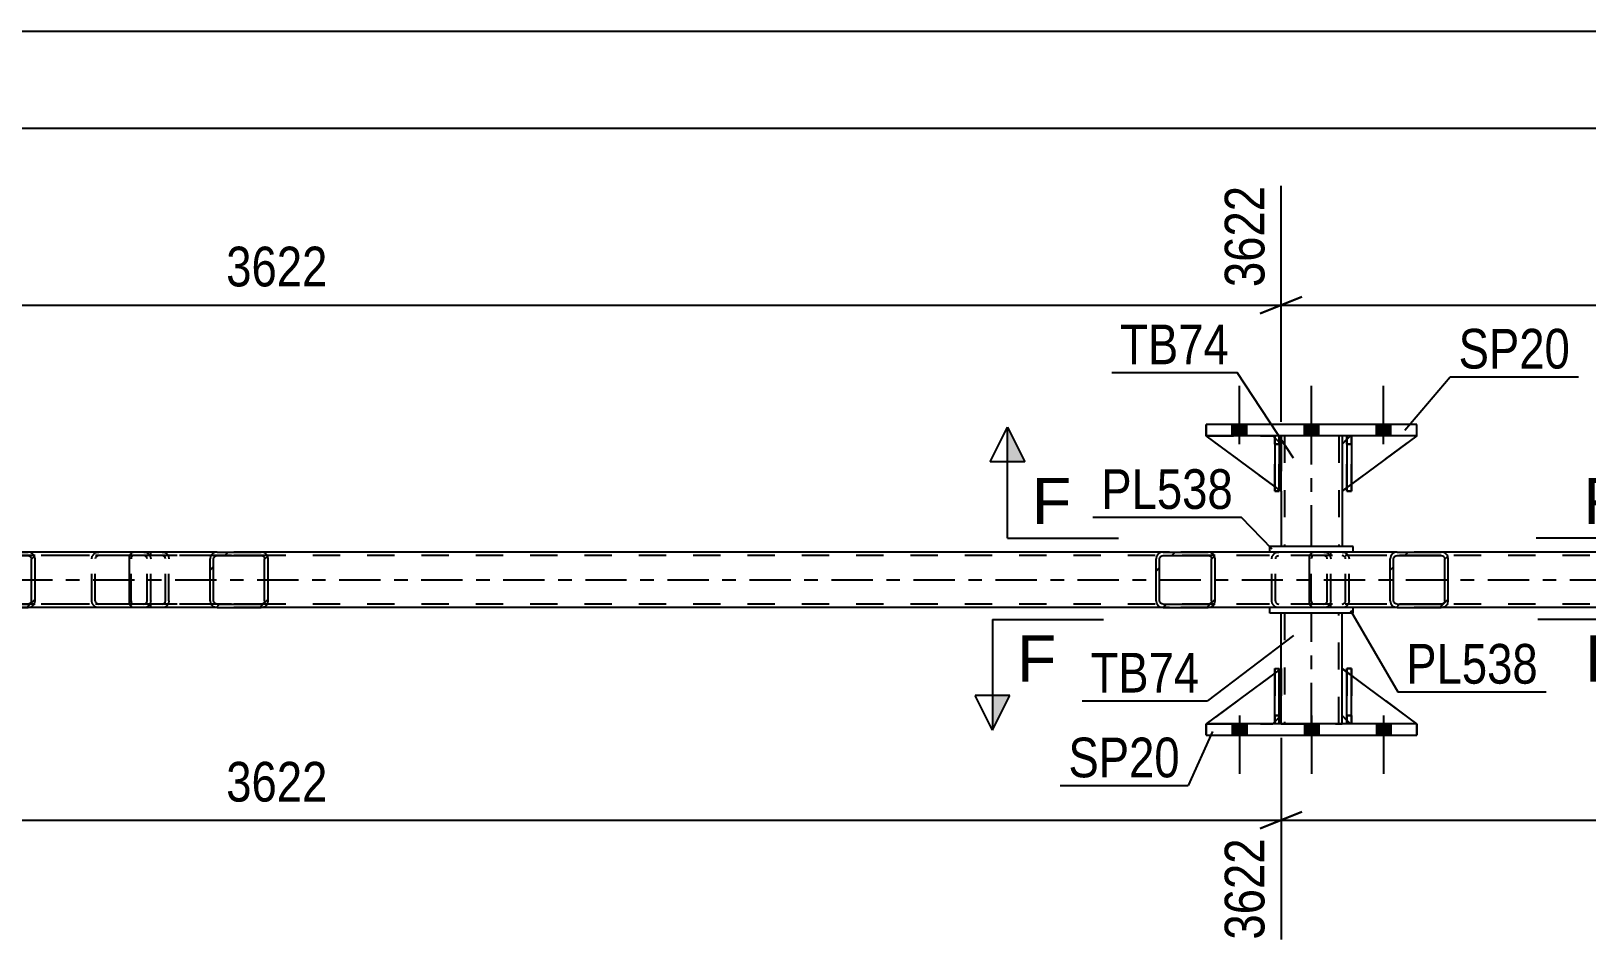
# Model space of a CAD drawing. Header units: millimetres. Extents: x 0 to 841, y 0 to 594.
# Drawn here: x 160.6 to 272.8, y 185.9 to 252.1 of the extents above; entities that cross this region are included whole.
import ezdxf

# ---------------------------------------------------------------- set-up
doc = ezdxf.new("R2010")
doc.units = ezdxf.units.MM
doc.linetypes.add('DXK_LINE_DOT2', pattern=[3.9198, 1.9599, -1.9599])
doc.linetypes.add('DXK_LINE_DOT3', pattern=[5.9187, 2.979, -0.9799, 0.9799, -0.9799])
doc.styles.add('Arial', font='ARIAL.TTF', dxfattribs={"height": 0.2})
doc.styles.add('Arial Narrow', font='ARIALN.TTF', dxfattribs={"height": 0.2})

# ---------------------------------------------------------------- blocks, each defined once
blk = doc.blocks.new('Part-122615341-2546 - 2515')
at = {"color": 7, "linetype": 'DXK_LINE_DOT2'}
for p, q in [((177.2, 214.45), (157.14, 214.45)), ((262.34, 214.45), (242.27, 214.45)), ((774.78, 214.21), (105.89, 214.21)), ((774.78, 210.69), (105.89, 210.69)), ((177.2, 210.45), (157.14, 210.45)), ((262.34, 210.45), (242.27, 210.45))]:
    blk.add_line(p, q, dxfattribs=at)
at = {"color": 2, "linetype": 'Continuous'}
for p, q in [((242.27, 214.45), (177.2, 214.45)), ((327.41, 214.45), (262.34, 214.45)), ((242.27, 210.45), (177.2, 210.45)), ((327.41, 210.45), (262.34, 210.45))]:
    blk.add_line(p, q, dxfattribs=at)
at = {"color": 7, "linetype": 'DXK_LINE_DOT3'}
blk.add_line((105.89, 212.45), (774.78, 212.45), dxfattribs=at)
blk = doc.blocks.new('Part-122615341-2596 - 2515')
at = {"color": 2, "linetype": 'Continuous'}
for p, q in [((250.78, 206.05), (250.78, 210.05)), ((255.18, 206.05), (255.18, 210.05)), ((250.78, 202.05), (250.78, 202.65)), ((255.18, 202.05), (255.18, 202.65))]:
    blk.add_line(p, q, dxfattribs=at)
at = {"color": 7, "linetype": 'DXK_LINE_DOT2'}
for p, q in [((255.18, 210.05), (250.78, 210.05)), ((251.02, 210.05), (251.02, 202.05)), ((254.94, 202.05), (254.94, 210.05)), ((250.78, 202.65), (250.78, 206.05)), ((255.18, 202.65), (255.18, 206.05)), ((250.78, 202.05), (255.18, 202.05))]:
    blk.add_line(p, q, dxfattribs=at)
at = {"color": 7, "linetype": 'DXK_LINE_DOT3'}
blk.add_line((252.98, 202.05), (252.98, 210.05), dxfattribs=at)
blk = doc.blocks.new('Bolt-122615341-2635 - 2515')
at = {"linetype": 'Continuous'}
for points in [[(248.3, 202.05), (247.26, 202.05), (247.26, 201.25), (248.3, 201.25)], [(248.3, 202.05), (247.26, 202.05), (247.26, 201.25), (248.3, 201.25)], [(248.3, 202.05), (247.26, 202.05), (247.26, 201.25), (248.3, 201.25)], [(253.5, 202.05), (252.46, 202.05), (252.46, 201.25), (253.5, 201.25)], [(253.5, 202.05), (252.46, 202.05), (252.46, 201.25), (253.5, 201.25)], [(258.7, 202.05), (257.66, 202.05), (257.66, 201.25), (258.7, 201.25)], [(258.7, 202.05), (257.66, 202.05), (257.66, 201.25), (258.7, 201.25)], [(258.7, 202.05), (257.66, 202.05), (257.66, 201.25), (258.7, 201.25)]]:
    blk.add_hatch(color=1, dxfattribs=at).paths.add_polyline_path(points)
at = {"color": 1, "linetype": 'Continuous'}
for p, q in [((247.26, 202.05), (247.26, 201.25)), ((247.26, 202.05), (247.26, 201.25)), ((247.26, 202.05), (247.26, 201.25)), ((247.78, 202.65), (247.78, 198.45)), ((247.78, 202.65), (247.78, 198.45)), ((247.78, 202.65), (247.78, 198.45)), ((248.3, 202.05), (248.3, 201.25)), ((248.3, 202.05), (248.3, 201.25)), ((248.3, 202.05), (248.3, 201.25)), ((252.46, 202.05), (252.46, 201.25)), ((252.46, 202.05), (252.46, 201.25)), ((252.98, 202.65), (252.98, 198.45)), ((252.98, 202.65), (252.98, 198.45)), ((253.5, 202.05), (253.5, 201.25)), ((253.5, 202.05), (253.5, 201.25)), ((257.66, 202.05), (257.66, 201.25)), ((257.66, 202.05), (257.66, 201.25)), ((257.66, 202.05), (257.66, 201.25)), ((258.18, 202.65), (258.18, 198.45)), ((258.18, 202.65), (258.18, 198.45)), ((258.18, 202.65), (258.18, 198.45)), ((258.7, 202.05), (258.7, 201.25)), ((258.7, 202.05), (258.7, 201.25)), ((258.7, 202.05), (258.7, 201.25))]:
    blk.add_line(p, q, dxfattribs=at)
blk = doc.blocks.new('Part-122615341-2580 - 2515')
at = {"linetype": 'Continuous'}
h = blk.add_hatch(dxfattribs=at)
h.set_pattern_fill('', scale=0.7, style=0, pattern_type=0)
h.set_pattern_definition([(45, (160.8477, 214.1553), (-1.57154, 1.57154), [])])
h.paths.add_polyline_path([(160.89, 213.97), (160.85, 214.16), (160.74, 214.31), (160.57, 214.42), (160.38, 214.45), (157.14, 214.45), (156.95, 214.42), (156.78, 214.31), (156.67, 214.16), (156.63, 213.97), (156.63, 210.93), (156.67, 210.75), (156.78, 210.59), (156.95, 210.49), (157.14, 210.45), (160.38, 210.45), (160.57, 210.49), (160.74, 210.59), (160.85, 210.75), (160.89, 210.93)])
h.paths.add_polyline_path([(160.61, 210.84), (160.56, 210.76), (160.47, 210.71), (160.38, 210.69), (157.14, 210.69), (157.04, 210.71), (156.96, 210.76), (156.9, 210.84), (156.89, 210.93), (156.89, 213.97), (156.9, 214.06), (156.96, 214.14), (157.04, 214.19), (157.14, 214.21), (160.38, 214.21), (160.47, 214.19), (160.56, 214.14), (160.61, 214.06), (160.63, 213.97), (160.63, 210.93)])
at = {"color": 2, "linetype": 'Continuous'}
for p, q in [((157.14, 214.45), (156.95, 214.42)), ((157.14, 214.45), (160.38, 214.45)), ((167.96, 214.45), (160.38, 214.45)), ((160.57, 214.42), (160.38, 214.45)), ((156.67, 214.16), (156.63, 213.97)), ((156.63, 210.93), (156.63, 213.97)), ((156.89, 213.97), (156.9, 214.06)), ((156.89, 210.93), (156.89, 213.97)), ((156.9, 214.06), (156.96, 214.14)), ((156.96, 214.14), (157.04, 214.19)), ((157.04, 214.19), (157.14, 214.21)), ((157.14, 214.21), (160.38, 214.21)), ((160.38, 214.21), (160.47, 214.19)), ((160.47, 214.19), (160.56, 214.14)), ((160.56, 214.14), (160.61, 214.06)), ((160.61, 214.06), (160.63, 213.97)), ((160.63, 210.93), (160.63, 213.97)), ((160.89, 213.97), (160.85, 214.16)), ((160.89, 210.93), (160.89, 213.97)), ((156.63, 210.93), (156.67, 210.75)), ((156.9, 210.84), (156.89, 210.93)), ((156.96, 210.76), (156.9, 210.84)), ((156.95, 210.49), (157.14, 210.45)), ((157.04, 210.71), (156.96, 210.76)), ((157.14, 210.69), (157.04, 210.71)), ((157.14, 210.69), (160.38, 210.69)), ((157.14, 210.45), (160.38, 210.45)), ((160.47, 210.71), (160.38, 210.69)), ((160.38, 210.45), (160.57, 210.49)), ((167.96, 210.45), (160.38, 210.45)), ((160.56, 210.76), (160.47, 210.71)), ((160.61, 210.84), (160.56, 210.76)), ((160.63, 210.93), (160.61, 210.84)), ((160.85, 210.75), (160.89, 210.93))]:
    blk.add_line(p, q, dxfattribs=at)
at = {"color": 7, "linetype": 'DXK_LINE_DOT2'}
for p, q in [((160.38, 214.45), (157.14, 214.45)), ((165.29, 214.42), (165.49, 214.45)), ((168.73, 214.45), (167.96, 214.45)), ((168.73, 214.45), (168.92, 214.42)), ((168.73, 214.21), (157.14, 214.21)), ((164.98, 213.97), (165.02, 214.16)), ((164.98, 210.93), (164.98, 213.97)), ((165.25, 214.06), (165.23, 213.97)), ((165.23, 210.93), (165.23, 213.97)), ((165.31, 214.14), (165.25, 214.06)), ((165.39, 214.19), (165.31, 214.14)), ((165.49, 214.21), (165.39, 214.19)), ((168.82, 214.19), (168.73, 214.21)), ((168.91, 214.14), (168.82, 214.19)), ((168.96, 214.06), (168.91, 214.14)), ((168.98, 213.97), (168.96, 214.06)), ((168.98, 210.93), (168.98, 213.97)), ((169.2, 214.16), (169.24, 213.97)), ((169.24, 210.93), (169.24, 213.97)), ((168.73, 210.69), (157.14, 210.69)), ((160.38, 210.45), (157.14, 210.45)), ((165.02, 210.75), (164.98, 210.93)), ((165.23, 210.93), (165.25, 210.84)), ((165.25, 210.84), (165.31, 210.76)), ((165.49, 210.45), (165.29, 210.49)), ((165.31, 210.76), (165.39, 210.71)), ((165.39, 210.71), (165.49, 210.69)), ((168.73, 210.45), (167.96, 210.45)), ((168.73, 210.69), (168.82, 210.71)), ((168.92, 210.49), (168.73, 210.45)), ((168.82, 210.71), (168.91, 210.76)), ((168.91, 210.76), (168.96, 210.84)), ((168.96, 210.84), (168.98, 210.93)), ((169.24, 210.93), (169.2, 210.75))]:
    blk.add_line(p, q, dxfattribs=at)
at = {"color": 2, "linetype": 'Continuous'}
for centre, start, end in [((157.12, 213.95), 110.7583, 155.68), ((160.4, 213.95), 24.32, 69.2417), ((157.12, 210.95), 204.32, 249.2417), ((160.4, 210.95), 290.7583, 335.68)]:
    blk.add_arc(centre, 0.496, start, end, dxfattribs=at)
at = {"color": 7, "linetype": 'DXK_LINE_DOT2'}
for centre, start, end in [((165.47, 213.95), 110.7583, 155.68), ((168.74, 213.95), 24.32, 69.2417), ((165.47, 210.95), 204.32, 249.2417), ((168.74, 210.95), 290.7583, 335.68)]:
    blk.add_arc(centre, 0.496, start, end, dxfattribs=at)
blk = doc.blocks.new('Part-122615341-2581 - 2515')
at = {"linetype": 'Continuous'}
h = blk.add_hatch(dxfattribs=at)
h.set_pattern_fill('', scale=0.7, style=0, pattern_type=0)
h.set_pattern_definition([(45, (177.6654, 214.1553), (-1.57154, 1.57154), [])])
h.paths.add_polyline_path([(177.7, 213.97), (177.67, 214.16), (177.56, 214.31), (177.39, 214.42), (177.2, 214.45), (174.02, 214.45), (173.82, 214.42), (173.66, 214.31), (173.55, 214.16), (173.51, 213.97), (173.51, 210.93), (173.55, 210.75), (173.66, 210.59), (173.82, 210.49), (174.02, 210.45), (177.2, 210.45), (177.39, 210.49), (177.56, 210.59), (177.67, 210.75), (177.7, 210.93)])
h.paths.add_polyline_path([(177.43, 210.84), (177.38, 210.76), (177.3, 210.71), (177.2, 210.69), (174.02, 210.69), (173.92, 210.71), (173.84, 210.76), (173.78, 210.84), (173.77, 210.93), (173.77, 213.97), (173.78, 214.06), (173.84, 214.14), (173.92, 214.19), (174.02, 214.21), (177.2, 214.21), (177.3, 214.19), (177.38, 214.14), (177.43, 214.06), (177.45, 213.97), (177.45, 210.93)])
at = {"color": 2, "linetype": 'Continuous'}
for p, q in [((167.77, 214.31), (167.86, 214.42)), ((167.86, 214.42), (167.96, 214.45)), ((174.02, 214.45), (167.96, 214.45)), ((174.02, 214.45), (173.82, 214.42)), ((174.02, 214.45), (177.2, 214.45)), ((177.39, 214.42), (177.2, 214.45)), ((167.69, 213.97), (167.71, 214.16)), ((167.69, 210.93), (167.69, 213.97)), ((167.71, 214.16), (167.77, 214.31)), ((173.55, 214.16), (173.51, 213.97)), ((173.51, 210.93), (173.51, 213.97)), ((173.77, 213.97), (173.78, 214.06)), ((173.77, 210.93), (173.77, 213.97)), ((173.78, 214.06), (173.84, 214.14)), ((173.84, 214.14), (173.92, 214.19)), ((173.92, 214.19), (174.02, 214.21)), ((174.02, 214.21), (177.2, 214.21)), ((177.2, 214.21), (177.3, 214.19)), ((177.3, 214.19), (177.38, 214.14)), ((177.38, 214.14), (177.43, 214.06)), ((177.43, 214.06), (177.45, 213.97)), ((177.45, 210.93), (177.45, 213.97)), ((177.7, 213.97), (177.67, 214.16)), ((177.7, 210.93), (177.7, 213.97)), ((167.71, 210.75), (167.69, 210.93)), ((167.77, 210.59), (167.71, 210.75)), ((167.86, 210.49), (167.77, 210.59)), ((167.96, 210.45), (167.86, 210.49)), ((174.02, 210.45), (167.96, 210.45)), ((173.51, 210.93), (173.55, 210.75)), ((173.78, 210.84), (173.77, 210.93)), ((173.84, 210.76), (173.78, 210.84)), ((173.82, 210.49), (174.02, 210.45)), ((173.92, 210.71), (173.84, 210.76)), ((174.02, 210.69), (173.92, 210.71)), ((174.02, 210.69), (177.2, 210.69)), ((174.02, 210.45), (177.2, 210.45)), ((177.3, 210.71), (177.2, 210.69)), ((177.2, 210.45), (177.39, 210.49)), ((177.38, 210.76), (177.3, 210.71)), ((177.43, 210.84), (177.38, 210.76)), ((177.45, 210.93), (177.43, 210.84)), ((177.67, 210.75), (177.7, 210.93))]:
    blk.add_line(p, q, dxfattribs=at)
at = {"color": 7, "linetype": 'DXK_LINE_DOT2'}
for p, q in [((169.24, 214.21), (169.24, 214.45)), ((170.05, 214.45), (170.24, 214.42)), ((177.2, 214.45), (174.02, 214.45)), ((167.83, 214.06), (167.82, 213.97)), ((167.82, 210.93), (167.82, 213.97)), ((167.86, 214.14), (167.83, 214.06)), ((167.91, 214.19), (167.86, 214.14)), ((167.96, 214.21), (167.91, 214.19)), ((177.2, 214.21), (167.96, 214.21)), ((170.15, 214.19), (170.05, 214.21)), ((170.23, 214.14), (170.15, 214.19)), ((170.28, 214.06), (170.23, 214.14)), ((170.3, 213.97), (170.28, 214.06)), ((170.3, 210.93), (170.3, 213.97)), ((170.52, 214.16), (170.55, 213.97)), ((170.55, 210.93), (170.55, 213.97)), ((167.82, 210.93), (167.83, 210.84)), ((167.83, 210.84), (167.86, 210.76)), ((167.86, 210.76), (167.91, 210.71)), ((167.91, 210.71), (167.96, 210.69)), ((177.2, 210.69), (167.96, 210.69)), ((169.24, 210.45), (169.24, 210.69)), ((170.05, 210.69), (170.15, 210.71)), ((170.24, 210.49), (170.05, 210.45)), ((170.15, 210.71), (170.23, 210.76)), ((170.23, 210.76), (170.28, 210.84)), ((170.28, 210.84), (170.3, 210.93)), ((170.55, 210.93), (170.52, 210.75)), ((177.2, 210.45), (174.02, 210.45))]:
    blk.add_line(p, q, dxfattribs=at)
for centre, start, end in [((170.07, 213.96), 23.8494, 68.8059), ((170.07, 210.95), 291.1941, 336.1506)]:
    blk.add_arc(centre, 0.492, start, end, dxfattribs=at)
at = {"color": 2, "linetype": 'Continuous'}
for centre, start, end in [((174, 213.96), 111.1941, 156.1506), ((177.22, 213.96), 23.8494, 68.8059), ((174, 210.95), 203.8494, 248.8059), ((177.22, 210.95), 291.1941, 336.1506)]:
    blk.add_arc(centre, 0.492, start, end, dxfattribs=at)
blk = doc.blocks.new('Part-122615341-2582 - 2515')
at = {"linetype": 'Continuous'}
h = blk.add_hatch(dxfattribs=at)
h.set_pattern_fill('', scale=0.7, style=0, pattern_type=0)
h.set_pattern_definition([(45, (245.982, 214.1553), (-1.57154, 1.57154), [])])
h.paths.add_polyline_path([(246.02, 213.97), (245.98, 214.16), (245.87, 214.31), (245.71, 214.42), (245.51, 214.45), (242.27, 214.45), (242.08, 214.42), (241.91, 214.31), (241.8, 214.16), (241.76, 213.97), (241.76, 210.93), (241.8, 210.75), (241.91, 210.59), (242.08, 210.49), (242.27, 210.45), (245.51, 210.45), (245.71, 210.49), (245.87, 210.59), (245.98, 210.75), (246.02, 210.93)])
h.paths.add_polyline_path([(245.75, 210.84), (245.69, 210.76), (245.61, 210.71), (245.51, 210.69), (242.27, 210.69), (242.18, 210.71), (242.09, 210.76), (242.04, 210.84), (242.02, 210.93), (242.02, 213.97), (242.04, 214.06), (242.09, 214.14), (242.18, 214.19), (242.27, 214.21), (245.51, 214.21), (245.61, 214.19), (245.69, 214.14), (245.75, 214.06), (245.77, 213.97), (245.77, 210.93)])
at = {"color": 2, "linetype": 'Continuous'}
for p, q in [((242.27, 214.45), (242.08, 214.42)), ((242.27, 214.45), (245.51, 214.45)), ((253.09, 214.45), (245.51, 214.45)), ((245.71, 214.42), (245.51, 214.45)), ((241.8, 214.16), (241.76, 213.97)), ((241.76, 210.93), (241.76, 213.97)), ((242.02, 213.97), (242.04, 214.06)), ((242.02, 210.93), (242.02, 213.97)), ((242.04, 214.06), (242.09, 214.14)), ((242.09, 214.14), (242.18, 214.19)), ((242.18, 214.19), (242.27, 214.21)), ((242.27, 214.21), (245.51, 214.21)), ((245.51, 214.21), (245.61, 214.19)), ((245.61, 214.19), (245.69, 214.14)), ((245.69, 214.14), (245.75, 214.06)), ((245.75, 214.06), (245.77, 213.97)), ((245.77, 210.93), (245.77, 213.97)), ((246.02, 213.97), (245.98, 214.16)), ((246.02, 210.93), (246.02, 213.97)), ((241.76, 210.93), (241.8, 210.75)), ((242.04, 210.84), (242.02, 210.93)), ((242.09, 210.76), (242.04, 210.84)), ((242.08, 210.49), (242.27, 210.45)), ((242.18, 210.71), (242.09, 210.76)), ((242.27, 210.69), (242.18, 210.71)), ((242.27, 210.69), (245.51, 210.69)), ((242.27, 210.45), (245.51, 210.45)), ((245.61, 210.71), (245.51, 210.69)), ((245.51, 210.45), (245.71, 210.49)), ((253.09, 210.45), (245.51, 210.45)), ((245.69, 210.76), (245.61, 210.71)), ((245.75, 210.84), (245.69, 210.76)), ((245.77, 210.93), (245.75, 210.84)), ((245.98, 210.75), (246.02, 210.93))]:
    blk.add_line(p, q, dxfattribs=at)
at = {"color": 7, "linetype": 'DXK_LINE_DOT2'}
for p, q in [((245.51, 214.45), (242.27, 214.45)), ((250.43, 214.42), (250.62, 214.45)), ((253.86, 214.45), (253.09, 214.45)), ((253.86, 214.45), (254.05, 214.42)), ((253.86, 214.21), (242.27, 214.21)), ((250.11, 213.97), (250.15, 214.16)), ((250.11, 210.93), (250.11, 213.97)), ((250.39, 214.06), (250.37, 213.97)), ((250.37, 210.93), (250.37, 213.97)), ((250.44, 214.14), (250.39, 214.06)), ((250.44, 214.14), (250.47, 214.16)), ((250.47, 214.16), (250.53, 214.19)), ((250.53, 214.19), (250.62, 214.21)), ((253.96, 214.19), (253.86, 214.21)), ((254.04, 214.14), (253.96, 214.19)), ((254.1, 214.06), (254.04, 214.14)), ((254.11, 213.97), (254.1, 214.06)), ((254.11, 210.93), (254.11, 213.97)), ((254.33, 214.16), (254.37, 213.97)), ((254.37, 210.93), (254.37, 213.97)), ((253.86, 210.69), (242.27, 210.69)), ((245.51, 210.45), (242.27, 210.45)), ((250.15, 210.75), (250.11, 210.93)), ((250.37, 210.93), (250.39, 210.84)), ((250.39, 210.84), (250.44, 210.76)), ((250.62, 210.45), (250.43, 210.49)), ((250.44, 210.76), (250.47, 210.75)), ((250.47, 210.75), (250.53, 210.71)), ((250.53, 210.71), (250.62, 210.69)), ((253.86, 210.45), (253.09, 210.45)), ((253.86, 210.69), (253.96, 210.71)), ((254.05, 210.49), (253.86, 210.45)), ((253.96, 210.71), (254.04, 210.76)), ((254.04, 210.76), (254.1, 210.84)), ((254.1, 210.84), (254.11, 210.93)), ((254.37, 210.93), (254.33, 210.75))]:
    blk.add_line(p, q, dxfattribs=at)
at = {"color": 2, "linetype": 'Continuous'}
for centre, start, end in [((242.26, 213.95), 110.7583, 155.68), ((245.53, 213.95), 24.32, 69.2417), ((242.26, 210.95), 204.32, 249.2417), ((245.53, 210.95), 290.7583, 335.68)]:
    blk.add_arc(centre, 0.496, start, end, dxfattribs=at)
at = {"color": 7, "linetype": 'DXK_LINE_DOT2'}
for centre, start, end in [((250.6, 213.95), 110.7583, 155.68), ((253.88, 213.95), 24.32, 69.2417), ((250.6, 210.95), 204.32, 249.2417), ((253.88, 210.95), 290.7583, 335.68)]:
    blk.add_arc(centre, 0.496, start, end, dxfattribs=at)
blk = doc.blocks.new('Part-122615341-2583 - 2515')
at = {"linetype": 'Continuous'}
h = blk.add_hatch(dxfattribs=at)
h.set_pattern_fill('', scale=0.7, style=0, pattern_type=0)
h.set_pattern_definition([(45, (262.7997, 214.1553), (-1.57154, 1.57154), [])])
h.paths.add_polyline_path([(262.84, 213.97), (262.8, 214.16), (262.69, 214.31), (262.53, 214.42), (262.34, 214.45), (259.15, 214.45), (258.96, 214.42), (258.8, 214.31), (258.69, 214.16), (258.65, 213.97), (258.65, 210.93), (258.69, 210.75), (258.8, 210.59), (258.96, 210.49), (259.15, 210.45), (262.34, 210.45), (262.53, 210.49), (262.69, 210.59), (262.8, 210.75), (262.84, 210.93)])
h.paths.add_polyline_path([(262.57, 210.84), (262.51, 210.76), (262.43, 210.71), (262.34, 210.69), (259.15, 210.69), (259.05, 210.71), (258.97, 210.76), (258.92, 210.84), (258.9, 210.93), (258.9, 213.97), (258.92, 214.06), (258.97, 214.14), (259.05, 214.19), (259.15, 214.21), (262.34, 214.21), (262.43, 214.19), (262.51, 214.14), (262.57, 214.06), (262.59, 213.97), (262.59, 210.93)])
at = {"color": 2, "linetype": 'Continuous'}
for p, q in [((252.9, 214.31), (252.99, 214.42)), ((252.99, 214.42), (253.09, 214.45)), ((259.15, 214.45), (253.09, 214.45)), ((259.15, 214.45), (258.96, 214.42)), ((259.15, 214.45), (262.34, 214.45)), ((262.53, 214.42), (262.34, 214.45)), ((252.82, 213.97), (252.84, 214.16)), ((252.82, 210.93), (252.82, 213.97)), ((252.84, 214.16), (252.9, 214.31)), ((258.69, 214.16), (258.65, 213.97)), ((258.65, 210.93), (258.65, 213.97)), ((258.9, 213.97), (258.92, 214.06)), ((258.9, 210.93), (258.9, 213.97)), ((258.92, 214.06), (258.97, 214.14)), ((258.97, 214.14), (259.05, 214.19)), ((259.05, 214.19), (259.15, 214.21)), ((259.15, 214.21), (262.34, 214.21)), ((262.34, 214.21), (262.43, 214.19)), ((262.43, 214.19), (262.51, 214.14)), ((262.51, 214.14), (262.57, 214.06)), ((262.57, 214.06), (262.59, 213.97)), ((262.59, 210.93), (262.59, 213.97)), ((262.84, 213.97), (262.8, 214.16)), ((262.84, 210.93), (262.84, 213.97)), ((252.84, 210.75), (252.82, 210.93)), ((252.9, 210.59), (252.84, 210.75)), ((252.99, 210.49), (252.9, 210.59)), ((253.09, 210.45), (252.99, 210.49)), ((259.15, 210.45), (253.09, 210.45)), ((258.65, 210.93), (258.69, 210.75)), ((258.92, 210.84), (258.9, 210.93)), ((258.97, 210.76), (258.92, 210.84)), ((258.96, 210.49), (259.15, 210.45)), ((259.05, 210.71), (258.97, 210.76)), ((259.15, 210.69), (259.05, 210.71)), ((259.15, 210.69), (262.34, 210.69)), ((259.15, 210.45), (262.34, 210.45)), ((262.43, 210.71), (262.34, 210.69)), ((262.34, 210.45), (262.53, 210.49)), ((262.51, 210.76), (262.43, 210.71)), ((262.57, 210.84), (262.51, 210.76)), ((262.59, 210.93), (262.57, 210.84)), ((262.8, 210.75), (262.84, 210.93))]:
    blk.add_line(p, q, dxfattribs=at)
at = {"color": 7, "linetype": 'DXK_LINE_DOT2'}
for p, q in [((254.37, 214.21), (254.37, 214.45)), ((255.18, 214.45), (255.38, 214.42)), ((262.34, 214.45), (259.15, 214.45)), ((252.97, 214.06), (252.96, 213.97)), ((252.96, 210.93), (252.96, 213.97)), ((253, 214.14), (252.97, 214.06)), ((253.04, 214.19), (253, 214.14)), ((253.09, 214.21), (253.04, 214.19)), ((262.34, 214.21), (253.09, 214.21)), ((255.28, 214.19), (255.18, 214.21)), ((255.36, 214.14), (255.28, 214.19)), ((255.42, 214.06), (255.36, 214.14)), ((255.44, 213.97), (255.42, 214.06)), ((255.44, 210.93), (255.44, 213.97)), ((255.65, 214.16), (255.69, 213.97)), ((255.69, 210.93), (255.69, 213.97)), ((252.96, 210.93), (252.97, 210.84)), ((252.97, 210.84), (253, 210.76)), ((253, 210.76), (253.04, 210.71)), ((253.04, 210.71), (253.09, 210.69)), ((262.34, 210.69), (253.09, 210.69)), ((254.37, 210.45), (254.37, 210.69)), ((255.18, 210.69), (255.28, 210.71)), ((255.38, 210.49), (255.18, 210.45)), ((255.28, 210.71), (255.36, 210.76)), ((255.36, 210.76), (255.42, 210.84)), ((255.42, 210.84), (255.44, 210.93)), ((255.69, 210.93), (255.65, 210.75)), ((262.34, 210.45), (259.15, 210.45))]:
    blk.add_line(p, q, dxfattribs=at)
for centre, start, end in [((255.2, 213.96), 23.8494, 68.8059), ((255.2, 210.95), 291.1941, 336.1506)]:
    blk.add_arc(centre, 0.492, start, end, dxfattribs=at)
at = {"color": 2, "linetype": 'Continuous'}
for centre, start, end in [((259.14, 213.96), 111.1941, 156.1506), ((262.35, 213.96), 23.8494, 68.8059), ((259.14, 210.95), 203.8494, 248.8059), ((262.35, 210.95), 291.1941, 336.1506)]:
    blk.add_arc(centre, 0.492, start, end, dxfattribs=at)
blk = doc.blocks.new('Part-122615341-2585 - 2515')
at = {"color": 7, "linetype": 'DXK_LINE_DOT2'}
for p, q in [((255.85, 206.05), (255.53, 206.05)), ((255.53, 202.65), (255.53, 206.05)), ((255.53, 206.05), (255.53, 202.05)), ((255.85, 206.05), (255.85, 202.65)), ((255.85, 202.05), (255.85, 206.05)), ((255.85, 202.65), (255.53, 202.65)), ((255.53, 202.05), (255.53, 202.65)), ((255.85, 202.05), (255.53, 202.05)), ((255.85, 202.65), (255.85, 202.05)), ((255.85, 202.05), (255.85, 202.05))]:
    blk.add_line(p, q, dxfattribs=at)
blk = doc.blocks.new('Part-122615341-2591 - 2515')
at = {"color": 2, "linetype": 'Continuous'}
for p, q in [((249.98, 210.05), (249.98, 210.45)), ((255.98, 210.05), (249.98, 210.05)), ((255.98, 210.05), (255.98, 210.45))]:
    blk.add_line(p, q, dxfattribs=at)
at = {"color": 7, "linetype": 'DXK_LINE_DOT2'}
blk.add_line((255.98, 210.45), (249.98, 210.45), dxfattribs=at)
blk = doc.blocks.new('Part-122615341-2661 - 2515')
at = {"color": 2, "linetype": 'Continuous'}
for p, q in [((255.98, 214.85), (249.98, 214.85)), ((249.98, 214.45), (249.98, 214.85)), ((255.98, 214.45), (255.98, 214.85))]:
    blk.add_line(p, q, dxfattribs=at)
at = {"color": 7, "linetype": 'DXK_LINE_DOT2'}
blk.add_line((255.98, 214.45), (249.98, 214.45), dxfattribs=at)
blk = doc.blocks.new('Part-122615341-2601 - 2515')
at = {"color": 2, "linetype": 'Continuous'}
for p, q in [((260.58, 223.65), (245.38, 223.65)), ((245.38, 222.85), (245.38, 223.65)), ((260.58, 222.85), (260.58, 223.65)), ((260.58, 222.85), (245.38, 222.85))]:
    blk.add_line(p, q, dxfattribs=at)
at = {"color": 7, "linetype": 'DXK_LINE_DOT2'}
for p, q in [((245.38, 223.65), (245.38, 222.85)), ((260.58, 222.85), (260.58, 223.65))]:
    blk.add_line(p, q, dxfattribs=at)
blk = doc.blocks.new('Part-122615341-2606 - 2515')
at = {"color": 2, "linetype": 'Continuous'}
for p, q in [((245.38, 201.25), (245.38, 202.05)), ((260.58, 202.05), (245.38, 202.05)), ((260.58, 201.25), (260.58, 202.05)), ((245.38, 201.25), (260.58, 201.25))]:
    blk.add_line(p, q, dxfattribs=at)
at = {"color": 7, "linetype": 'DXK_LINE_DOT2'}
for p, q in [((245.38, 202.05), (245.38, 201.25)), ((260.58, 202.05), (260.58, 201.25))]:
    blk.add_line(p, q, dxfattribs=at)
blk = doc.blocks.new('Part-122615341-2610 - 2515')
at = {"color": 2, "linetype": 'Continuous'}
for p, q in [((255.85, 222.85), (255.53, 222.85)), ((255.53, 222.85), (255.53, 218.85)), ((255.85, 222.85), (255.85, 222.85)), ((255.85, 222.85), (255.85, 218.85)), ((255.85, 218.85), (255.53, 218.85))]:
    blk.add_line(p, q, dxfattribs=at)
at = {"color": 7, "linetype": 'DXK_LINE_DOT2'}
for p, q in [((255.53, 222.25), (255.53, 222.85)), ((255.85, 222.25), (255.53, 222.25)), ((255.53, 222.25), (255.53, 218.85)), ((255.85, 222.25), (255.85, 222.85)), ((255.85, 222.85), (255.85, 222.85)), ((255.85, 218.85), (255.85, 222.25))]:
    blk.add_line(p, q, dxfattribs=at)
blk = doc.blocks.new('Part-122615341-2618 - 2515')
at = {"color": 7, "linetype": 'DXK_LINE_DOT2'}
for p, q in [((250.33, 222.25), (250.33, 222.85)), ((250.33, 222.85), (250.33, 222.85)), ((250.33, 222.85), (250.33, 218.85)), ((250.65, 222.85), (250.33, 222.85)), ((250.33, 218.85), (250.33, 222.25)), ((250.33, 222.25), (250.65, 222.25)), ((250.65, 222.25), (250.65, 222.85)), ((250.65, 218.85), (250.65, 222.85)), ((250.65, 222.25), (250.65, 218.85)), ((250.33, 218.85), (250.65, 218.85))]:
    blk.add_line(p, q, dxfattribs=at)
blk = doc.blocks.new('Part-122615341-2624 - 2515')
at = {"color": 2, "linetype": 'Continuous'}
for p, q in [((250.78, 222.85), (250.78, 222.25)), ((255.18, 222.85), (255.18, 222.25)), ((250.78, 218.85), (250.78, 214.85)), ((255.18, 218.85), (255.18, 214.85))]:
    blk.add_line(p, q, dxfattribs=at)
at = {"color": 7, "linetype": 'DXK_LINE_DOT2'}
for p, q in [((255.18, 222.85), (250.78, 222.85)), ((250.78, 222.25), (250.78, 218.85)), ((251.02, 222.85), (251.02, 214.85)), ((254.94, 222.85), (254.94, 214.85)), ((255.18, 222.25), (255.18, 218.85)), ((255.18, 214.85), (250.78, 214.85))]:
    blk.add_line(p, q, dxfattribs=at)
at = {"color": 7, "linetype": 'DXK_LINE_DOT3'}
blk.add_line((252.98, 214.85), (252.98, 222.85), dxfattribs=at)
blk = doc.blocks.new('Bolt-122615341-2634 - 2515')
at = {"linetype": 'Continuous'}
for points in [[(247.26, 222.85), (248.3, 222.85), (248.3, 223.65), (247.26, 223.65)], [(247.26, 222.85), (248.3, 222.85), (248.3, 223.65), (247.26, 223.65)], [(247.26, 222.85), (248.3, 222.85), (248.3, 223.65), (247.26, 223.65)], [(252.46, 222.85), (253.5, 222.85), (253.5, 223.65), (252.46, 223.65)], [(252.46, 222.85), (253.5, 222.85), (253.5, 223.65), (252.46, 223.65)], [(257.66, 222.85), (258.7, 222.85), (258.7, 223.65), (257.66, 223.65)], [(257.66, 222.85), (258.7, 222.85), (258.7, 223.65), (257.66, 223.65)], [(257.66, 222.85), (258.7, 222.85), (258.7, 223.65), (257.66, 223.65)]]:
    blk.add_hatch(color=1, dxfattribs=at).paths.add_polyline_path(points)
at = {"color": 1, "linetype": 'Continuous'}
for p, q in [((247.78, 222.25), (247.78, 226.45)), ((247.78, 222.25), (247.78, 226.45)), ((247.78, 222.25), (247.78, 226.45)), ((252.98, 222.25), (252.98, 226.45)), ((252.98, 222.25), (252.98, 226.45)), ((258.18, 222.25), (258.18, 226.45)), ((258.18, 222.25), (258.18, 226.45)), ((258.18, 222.25), (258.18, 226.45)), ((247.26, 222.85), (247.26, 223.65)), ((247.26, 222.85), (247.26, 223.65)), ((247.26, 222.85), (247.26, 223.65)), ((248.3, 222.85), (248.3, 223.65)), ((248.3, 222.85), (248.3, 223.65)), ((248.3, 222.85), (248.3, 223.65)), ((252.46, 222.85), (252.46, 223.65)), ((252.46, 222.85), (252.46, 223.65)), ((253.5, 222.85), (253.5, 223.65)), ((253.5, 222.85), (253.5, 223.65)), ((257.66, 222.85), (257.66, 223.65)), ((257.66, 222.85), (257.66, 223.65)), ((257.66, 222.85), (257.66, 223.65)), ((258.7, 222.85), (258.7, 223.65)), ((258.7, 222.85), (258.7, 223.65)), ((258.7, 222.85), (258.7, 223.65))]:
    blk.add_line(p, q, dxfattribs=at)
blk = doc.blocks.new('Part-122615341-2689 - 2515')
at = {"color": 7, "linetype": 'DXK_LINE_DOT2'}
for p, q in [((255.53, 222.25), (255.53, 222.85)), ((255.53, 222.85), (255.53, 222.85)), ((255.53, 222.85), (255.53, 218.85)), ((255.85, 222.85), (255.53, 222.85)), ((255.53, 218.85), (255.53, 222.25)), ((255.53, 222.25), (255.85, 222.25)), ((255.85, 222.25), (255.85, 222.85)), ((255.85, 218.85), (255.85, 222.85)), ((255.85, 222.25), (255.85, 218.85)), ((255.53, 218.85), (255.85, 218.85))]:
    blk.add_line(p, q, dxfattribs=at)
blk = doc.blocks.new('Part-122615341-2690 - 2515')
at = {"color": 2, "linetype": 'Continuous'}
for p, q in [((250.33, 205.72), (245.38, 202.05)), ((250.78, 206.05), (250.65, 205.96)), ((250.78, 202.65), (250.78, 206.05)), ((250.33, 202.21), (250.18, 202.05)), ((250.78, 202.65), (250.65, 202.53)), ((250.78, 202.65), (250.78, 202.65))]:
    blk.add_line(p, q, dxfattribs=at)
at = {"color": 7, "linetype": 'DXK_LINE_DOT2'}
for p, q in [((250.65, 205.96), (250.33, 205.72)), ((250.78, 202.65), (250.78, 206.05)), ((245.38, 202.05), (250.18, 202.05)), ((250.78, 202.65), (250.18, 202.05)), ((250.65, 202.53), (250.33, 202.21))]:
    blk.add_line(p, q, dxfattribs=at)
blk = doc.blocks.new('Part-122615341-2691 - 2515')
at = {"color": 7, "linetype": 'DXK_LINE_DOT2'}
for p, q in [((250.78, 206.05), (245.38, 202.05)), ((250.78, 202.65), (250.78, 206.05)), ((250.78, 206.05), (250.78, 202.65)), ((245.38, 202.05), (250.18, 202.05)), ((250.18, 202.05), (250.78, 202.65)), ((250.78, 202.65), (250.18, 202.05)), ((250.78, 202.65), (250.78, 202.65))]:
    blk.add_line(p, q, dxfattribs=at)
blk = doc.blocks.new('Part-122615341-2692 - 2515')
at = {"color": 2, "linetype": 'Continuous'}
for p, q in [((250.33, 202.05), (250.33, 206.05)), ((250.33, 206.05), (250.65, 206.05)), ((250.65, 202.05), (250.65, 206.05)), ((250.33, 202.05), (250.33, 202.05)), ((250.65, 202.05), (250.33, 202.05))]:
    blk.add_line(p, q, dxfattribs=at)
at = {"color": 7, "linetype": 'DXK_LINE_DOT2'}
for p, q in [((250.33, 206.05), (250.33, 202.65)), ((250.65, 202.65), (250.65, 206.05)), ((250.33, 202.65), (250.33, 202.05)), ((250.33, 202.65), (250.65, 202.65)), ((250.65, 202.05), (250.65, 202.65)), ((250.65, 202.05), (250.65, 202.05))]:
    blk.add_line(p, q, dxfattribs=at)
blk = doc.blocks.new('Part-122615341-2694 - 2515')
at = {"color": 7, "linetype": 'DXK_LINE_DOT2'}
for p, q in [((250.33, 206.05), (250.65, 206.05)), ((250.33, 202.65), (250.33, 206.05)), ((250.33, 206.05), (250.33, 202.05)), ((250.65, 206.05), (250.65, 202.65)), ((250.65, 202.05), (250.65, 205.96)), ((250.65, 202.65), (250.33, 202.65)), ((250.33, 202.05), (250.33, 202.65)), ((250.65, 202.05), (250.33, 202.05)), ((250.65, 202.65), (250.65, 202.05)), ((250.65, 202.05), (250.65, 202.05))]:
    blk.add_line(p, q, dxfattribs=at)
blk = doc.blocks.new('Part-122615341-2701 - 2515')
at = {"color": 7, "linetype": 'DXK_LINE_DOT2'}
for p, q in [((255.78, 222.85), (255.18, 222.25)), ((255.18, 218.85), (260.58, 222.85)), ((255.18, 222.25), (255.18, 218.85)), ((260.58, 222.85), (255.78, 222.85))]:
    blk.add_line(p, q, dxfattribs=at)
blk = doc.blocks.new('Part-122615341-2702 - 2515')
at = {"color": 2, "linetype": 'Continuous'}
for p, q in [((255.53, 222.61), (255.18, 222.25)), ((255.18, 222.25), (255.18, 218.85)), ((260.58, 222.85), (255.85, 219.35)), ((255.53, 219.11), (255.18, 218.85))]:
    blk.add_line(p, q, dxfattribs=at)
at = {"color": 7, "linetype": 'DXK_LINE_DOT2'}
for p, q in [((255.78, 222.85), (255.53, 222.61)), ((260.58, 222.85), (255.78, 222.85)), ((255.85, 219.35), (255.53, 219.11))]:
    blk.add_line(p, q, dxfattribs=at)
blk = doc.blocks.new('Part-122615341-2722 - 2515')
at = {"color": 2, "linetype": 'Continuous'}
for p, q in [((250.65, 222.85), (250.33, 222.85)), ((250.33, 222.85), (250.33, 218.85)), ((250.65, 222.85), (250.65, 222.85)), ((250.65, 222.85), (250.65, 218.85)), ((250.65, 218.85), (250.33, 218.85))]:
    blk.add_line(p, q, dxfattribs=at)
at = {"color": 7, "linetype": 'DXK_LINE_DOT2'}
for p, q in [((250.33, 222.25), (250.33, 222.85)), ((250.65, 222.25), (250.33, 222.25)), ((250.33, 222.25), (250.33, 218.85)), ((250.65, 222.25), (250.65, 222.85)), ((250.65, 222.85), (250.65, 222.85)), ((250.65, 218.85), (250.65, 222.25))]:
    blk.add_line(p, q, dxfattribs=at)
blk = doc.blocks.new('Part-122615341-2723 - 2515')
at = {"color": 7, "linetype": 'DXK_LINE_DOT2'}
for p, q in [((250.78, 218.85), (245.38, 222.85)), ((245.38, 222.85), (250.18, 222.85)), ((250.18, 222.85), (250.78, 222.25)), ((250.78, 222.25), (250.18, 222.85)), ((250.78, 222.25), (250.78, 218.85)), ((250.78, 222.25), (250.78, 222.25)), ((250.78, 222.25), (250.78, 218.85))]:
    blk.add_line(p, q, dxfattribs=at)
blk = doc.blocks.new('Part-122615341-2724 - 2515')
at = {"color": 2, "linetype": 'Continuous'}
for p, q in [((250.33, 219.18), (245.38, 222.85)), ((250.33, 222.7), (250.18, 222.85)), ((250.78, 222.25), (250.65, 222.38)), ((250.78, 222.25), (250.78, 222.25)), ((250.78, 218.85), (250.78, 222.25)), ((250.65, 218.95), (250.78, 218.85)), ((250.78, 218.85), (250.78, 218.85))]:
    blk.add_line(p, q, dxfattribs=at)
at = {"color": 7, "linetype": 'DXK_LINE_DOT2'}
for p, q in [((250.18, 222.85), (245.38, 222.85)), ((250.18, 222.85), (250.78, 222.25)), ((250.65, 222.38), (250.33, 222.7)), ((250.78, 222.25), (250.78, 218.85)), ((250.65, 218.95), (250.33, 219.18))]:
    blk.add_line(p, q, dxfattribs=at)
blk = doc.blocks.new('Part-122615341-2745 - 2515')
at = {"color": 2, "linetype": 'Continuous'}
for p, q in [((255.18, 202.65), (255.18, 206.05)), ((255.53, 205.79), (255.18, 206.05)), ((260.58, 202.05), (255.85, 205.55)), ((255.53, 202.3), (255.18, 202.65))]:
    blk.add_line(p, q, dxfattribs=at)
at = {"color": 7, "linetype": 'DXK_LINE_DOT2'}
for p, q in [((255.85, 205.55), (255.53, 205.79)), ((255.78, 202.05), (255.53, 202.3)), ((260.58, 202.05), (255.78, 202.05)), ((260.58, 202.05), (260.58, 202.05)), ((260.58, 202.05), (260.58, 202.05))]:
    blk.add_line(p, q, dxfattribs=at)
blk = doc.blocks.new('Part-122615341-2746 - 2515')
at = {"color": 7, "linetype": 'DXK_LINE_DOT2'}
for p, q in [((255.18, 202.65), (255.18, 206.05)), ((255.18, 206.05), (260.58, 202.05)), ((255.78, 202.05), (255.18, 202.65)), ((260.58, 202.05), (255.78, 202.05))]:
    blk.add_line(p, q, dxfattribs=at)
blk = doc.blocks.new('Part-122615341-2751 - 2515')
at = {"color": 2, "linetype": 'Continuous'}
for p, q in [((255.53, 202.05), (255.53, 206.05)), ((255.53, 206.05), (255.85, 206.05)), ((255.85, 202.05), (255.85, 206.05)), ((255.53, 202.05), (255.53, 202.05)), ((255.85, 202.05), (255.53, 202.05))]:
    blk.add_line(p, q, dxfattribs=at)
at = {"color": 7, "linetype": 'DXK_LINE_DOT2'}
for p, q in [((255.53, 206.05), (255.53, 202.65)), ((255.85, 202.65), (255.85, 206.05)), ((255.53, 202.65), (255.53, 202.05)), ((255.53, 202.65), (255.85, 202.65)), ((255.85, 202.05), (255.85, 202.65)), ((255.85, 202.05), (255.85, 202.05))]:
    blk.add_line(p, q, dxfattribs=at)
blk = doc.blocks.new('StraightDimension-122615341-2824 - 2515')
at = {"color": 7, "linetype": 'Continuous'}
for p, q in [((250.78, 201.05), (250.78, 186.49)), ((252.28, 195.7), (249.28, 194.5)), ((250.78, 195.1), (506.18, 195.1))]:
    blk.add_line(p, q, dxfattribs=at)
blk = doc.blocks.new('StraightDimension-122615341-2830 - 2515')
at = {"color": 7, "linetype": 'Continuous'}
for p, q in [((250.78, 201.05), (250.78, 186.49)), ((249.28, 194.5), (252.28, 195.7)), ((105.89, 195.1), (250.78, 195.1))]:
    blk.add_line(p, q, dxfattribs=at)
at = {"color": 0}
blk.add_wipeout([(182.59, 195.85), (182.59, 200.05), (174.08, 200.05), (174.08, 195.85)], dxfattribs=at)
at = {"color": 3, "style": 'Arial Narrow'}
blk.add_text('3622', height=2.863, dxfattribs=at).set_placement((174.68, 196.45))
at = {"color": 0, "linetype": 'Continuous'}
blk.add_wipeout([(250.18, 194.4), (245.98, 194.4), (245.98, 185.89), (250.18, 185.89)], dxfattribs=at)
at = {"color": 3, "linetype": 'Continuous', "style": 'Arial Narrow'}
blk.add_text('3622', height=2.863, rotation=90.0002, dxfattribs=at).set_placement((249.58, 186.49))
blk = doc.blocks.new('StraightDimension-122615341-2889 - 2515')
at = {"color": 7, "linetype": 'Continuous'}
for p, q in [((250.78, 223.85), (250.78, 240.89)), ((252.28, 232.88), (249.28, 231.68)), ((250.78, 232.28), (506.18, 232.28))]:
    blk.add_line(p, q, dxfattribs=at)
blk = doc.blocks.new('StraightDimension-122615341-2894 - 2515')
at = {"color": 7, "linetype": 'Continuous'}
for p, q in [((250.78, 223.85), (250.78, 240.89)), ((249.28, 231.68), (252.28, 232.88)), ((105.89, 232.28), (250.78, 232.28))]:
    blk.add_line(p, q, dxfattribs=at)
at = {"color": 0}
blk.add_wipeout([(182.59, 233.03), (182.59, 237.23), (174.08, 237.23), (174.08, 233.03)], dxfattribs=at)
at = {"color": 3, "style": 'Arial Narrow'}
blk.add_text('3622', height=2.863, dxfattribs=at).set_placement((174.68, 233.63))
at = {"color": 0, "linetype": 'Continuous'}
blk.add_wipeout([(250.18, 241.49), (245.98, 241.49), (245.98, 232.98), (250.18, 232.98)], dxfattribs=at)
at = {"color": 3, "linetype": 'Continuous', "style": 'Arial Narrow'}
blk.add_text('3622', height=2.863, rotation=90.0002, dxfattribs=at).set_placement((249.58, 233.58))
blk = doc.blocks.new('StraightDimension-122615341-2899 - 2515')
at = {"color": 7, "linetype": 'Continuous'}
blk.add_line((105.25, 252.05), (785.64, 252.05), dxfattribs=at)
blk = doc.blocks.new('StraightDimension-122615341-2920 - 2515')
at = {"color": 7, "linetype": 'Continuous'}
blk.add_line((105.89, 245.04), (785, 245.04), dxfattribs=at)
blk = doc.blocks.new('Mark-122615341-2587 - 2515')
at = {"color": 30, "linetype": 'Continuous'}
for p, q in [((255.78, 210.24), (259.21, 204.36)), ((259.21, 204.36), (269.91, 204.36))]:
    blk.add_line(p, q, dxfattribs=at)
at = {"color": 0}
blk.add_wipeout([(269.31, 204.96), (269.31, 207.96), (259.81, 207.96), (259.81, 204.96)], dxfattribs=at)
blk.add_wipeout([(269.31, 204.96), (269.31, 207.96), (259.81, 207.96), (259.81, 204.96)], dxfattribs=at)
at = {"color": 3, "style": 'Arial Narrow'}
blk.add_text('PL538', height=2.863, dxfattribs=at).set_placement((259.81, 204.96))
blk = doc.blocks.new('SectionMark-122615341-2963 - 2515')
at = {"linetype": 'Continuous'}
for points in [[(229.97, 204.1), (231.22, 204.1), (229.97, 201.6)], [(276.05, 204.1), (277.3, 204.1), (277.3, 201.6)]]:
    blk.add_hatch(color=6, dxfattribs=at).paths.add_polyline_path(points)
at = {"color": 6, "linetype": 'Continuous'}
for p, q in [((229.97, 209.6), (237.97, 209.6)), ((229.97, 209.6), (229.97, 201.6)), ((277.3, 209.6), (269.3, 209.6)), ((277.3, 209.6), (277.3, 201.6)), ((229.97, 201.6), (228.72, 204.1)), ((231.22, 204.1), (228.72, 204.1)), ((229.97, 201.6), (231.22, 204.1)), ((276.05, 204.1), (278.55, 204.1)), ((277.3, 201.6), (276.05, 204.1)), ((278.55, 204.1), (277.3, 201.6))]:
    blk.add_line(p, q, dxfattribs=at)
at = {"color": 0, "linetype": 'Continuous'}
for points in [[(234.57, 205.1), (234.57, 208.6), (231.72, 208.6), (231.72, 205.1)], [(275.55, 205.1), (275.55, 208.6), (272.7, 208.6), (272.7, 205.1)]]:
    blk.add_wipeout(points, dxfattribs=at)
at = {"color": 3, "linetype": 'Continuous', "style": 'Arial'}
for p in [(231.72, 205.1), (272.7, 205.1)]:
    blk.add_text('F', height=3.34, dxfattribs=at).set_placement(p)
blk = doc.blocks.new('Mark-122615341-2592 - 2515')
at = {"color": 30, "linetype": 'Continuous'}
for p in [(251.67, 208.44), (236.43, 203.72)]:
    blk.add_line(p, (245.48, 203.72), dxfattribs=at)
at = {"color": 0}
blk.add_wipeout([(244.88, 204.32), (244.88, 207.32), (237.03, 207.32), (237.03, 204.32)], dxfattribs=at)
blk.add_wipeout([(244.88, 204.32), (244.88, 207.32), (237.03, 207.32), (237.03, 204.32)], dxfattribs=at)
at = {"color": 3, "style": 'Arial Narrow'}
blk.add_text('TB74', height=2.863, dxfattribs=at).set_placement((237.03, 204.32))
blk = doc.blocks.new('Mark-122615341-2597 - 2515')
at = {"color": 30, "linetype": 'Continuous'}
for p, q in [((259.72, 223.25), (262.99, 227.1)), ((262.99, 227.1), (272.23, 227.1))]:
    blk.add_line(p, q, dxfattribs=at)
at = {"color": 0}
blk.add_wipeout([(271.63, 227.7), (271.63, 230.7), (263.59, 230.7), (263.59, 227.7)], dxfattribs=at)
blk.add_wipeout([(271.63, 227.7), (271.63, 230.7), (263.59, 230.7), (263.59, 227.7)], dxfattribs=at)
at = {"color": 3, "style": 'Arial Narrow'}
blk.add_text('SP20', height=2.863, dxfattribs=at).set_placement((263.59, 227.7))
blk = doc.blocks.new('Mark-122615341-2602 - 2515')
at = {"color": 30, "linetype": 'Continuous'}
for p in [(245.84, 201.5), (234.84, 197.6)]:
    blk.add_line(p, (244.08, 197.6), dxfattribs=at)
at = {"color": 0}
blk.add_wipeout([(243.48, 198.2), (243.48, 201.2), (235.44, 201.2), (235.44, 198.2)], dxfattribs=at)
blk.add_wipeout([(243.48, 198.2), (243.48, 201.2), (235.44, 201.2), (235.44, 198.2)], dxfattribs=at)
at = {"color": 3, "style": 'Arial Narrow'}
blk.add_text('SP20', height=2.863, dxfattribs=at).set_placement((235.44, 198.2))
blk = doc.blocks.new('Mark-122615341-2620 - 2515')
at = {"color": 30, "linetype": 'Continuous'}
for p in [(238.57, 227.41), (251.67, 221.24)]:
    blk.add_line(p, (247.62, 227.41), dxfattribs=at)
at = {"color": 0}
blk.add_wipeout([(247.02, 228.01), (247.02, 231.01), (239.17, 231.01), (239.17, 228.01)], dxfattribs=at)
blk.add_wipeout([(247.02, 228.01), (247.02, 231.01), (239.17, 231.01), (239.17, 228.01)], dxfattribs=at)
at = {"color": 3, "style": 'Arial Narrow'}
blk.add_text('TB74', height=2.863, dxfattribs=at).set_placement((239.17, 228.01))
blk = doc.blocks.new('Mark-122615341-2657 - 2515')
at = {"color": 30, "linetype": 'Continuous'}
for p in [(237.21, 216.97), (250.15, 214.66)]:
    blk.add_line(p, (247.91, 216.97), dxfattribs=at)
at = {"color": 0}
blk.add_wipeout([(247.31, 217.57), (247.31, 220.57), (237.81, 220.57), (237.81, 217.57)], dxfattribs=at)
blk.add_wipeout([(247.31, 217.57), (247.31, 220.57), (237.81, 220.57), (237.81, 217.57)], dxfattribs=at)
at = {"color": 3, "style": 'Arial Narrow'}
blk.add_text('PL538', height=2.863, dxfattribs=at).set_placement((237.81, 217.57))
blk = doc.blocks.new('SectionMark-122615341-2967 - 2515')
at = {"linetype": 'Continuous'}
for points in [[(232.3, 220.97), (231.05, 220.97), (231.05, 223.47)], [(277.18, 220.97), (275.93, 220.97), (277.18, 223.47)]]:
    blk.add_hatch(color=6, dxfattribs=at).paths.add_polyline_path(points)
at = {"color": 6, "linetype": 'Continuous'}
for p, q in [((229.8, 220.97), (231.05, 223.47)), ((231.05, 215.47), (231.05, 223.47)), ((231.05, 223.47), (232.3, 220.97)), ((277.18, 223.47), (275.93, 220.97)), ((277.18, 215.47), (277.18, 223.47)), ((277.18, 223.47), (278.43, 220.97)), ((232.3, 220.97), (229.8, 220.97)), ((275.93, 220.97), (278.43, 220.97)), ((231.05, 215.47), (239.05, 215.47)), ((277.18, 215.47), (269.18, 215.47))]:
    blk.add_line(p, q, dxfattribs=at)
at = {"color": 0, "linetype": 'Continuous'}
for points in [[(235.65, 216.47), (235.65, 219.97), (232.8, 219.97), (232.8, 216.47)], [(275.43, 216.47), (275.43, 219.97), (272.58, 219.97), (272.58, 216.47)]]:
    blk.add_wipeout(points, dxfattribs=at)
at = {"color": 3, "linetype": 'Continuous', "style": 'Arial'}
for p in [(232.8, 216.47), (272.58, 216.47)]:
    blk.add_text('F', height=3.34, dxfattribs=at).set_placement(p)

msp = doc.modelspace()

# ---------------------------------------------------------------- block references
for name in ['Bolt-122615341-2634 - 2515', 'Part-122615341-2601 - 2515', 'Part-122615341-2723 - 2515', 'Part-122615341-2724 - 2515', 'Part-122615341-2618 - 2515', 'Part-122615341-2722 - 2515', 'Part-122615341-2624 - 2515', 'Part-122615341-2701 - 2515', 'Part-122615341-2702 - 2515', 'Part-122615341-2610 - 2515', 'Part-122615341-2689 - 2515', 'Part-122615341-2546 - 2515', 'Part-122615341-2580 - 2515', 'Part-122615341-2581 - 2515', 'Part-122615341-2582 - 2515', 'Part-122615341-2661 - 2515', 'Part-122615341-2583 - 2515', 'Part-122615341-2591 - 2515', 'Part-122615341-2596 - 2515', 'Part-122615341-2690 - 2515', 'Part-122615341-2691 - 2515', 'Part-122615341-2692 - 2515', 'Part-122615341-2694 - 2515', 'Part-122615341-2745 - 2515', 'Part-122615341-2746 - 2515', 'Part-122615341-2585 - 2515', 'Part-122615341-2751 - 2515', 'Part-122615341-2606 - 2515', 'Bolt-122615341-2635 - 2515']:
    msp.add_blockref(name, (0, 0))

# ---------------------------------------------------------------- next in the draw order: block references
for name in ['StraightDimension-122615341-2889 - 2515', 'Mark-122615341-2587 - 2515', 'StraightDimension-122615341-2824 - 2515']:
    msp.add_blockref(name, (0, 0))

# ---------------------------------------------------------------- next in the draw order: block references
for name in ['StraightDimension-122615341-2894 - 2515', 'StraightDimension-122615341-2830 - 2515']:
    msp.add_blockref(name, (0, 0))

# ---------------------------------------------------------------- next in the draw order: block references
for name in ['StraightDimension-122615341-2899 - 2515', 'SectionMark-122615341-2963 - 2515']:
    msp.add_blockref(name, (0, 0))

# ---------------------------------------------------------------- next in the draw order: block references
for name in ['StraightDimension-122615341-2920 - 2515', 'Mark-122615341-2592 - 2515', 'Mark-122615341-2602 - 2515']:
    msp.add_blockref(name, (0, 0))

# ---------------------------------------------------------------- next in the draw order: block references
for name in ['Mark-122615341-2620 - 2515', 'Mark-122615341-2597 - 2515', 'Mark-122615341-2657 - 2515']:
    msp.add_blockref(name, (0, 0))

# ---------------------------------------------------------------- next in the draw order: block references
msp.add_blockref('SectionMark-122615341-2967 - 2515', (0, 0))

doc.saveas('drawing.dxf')
